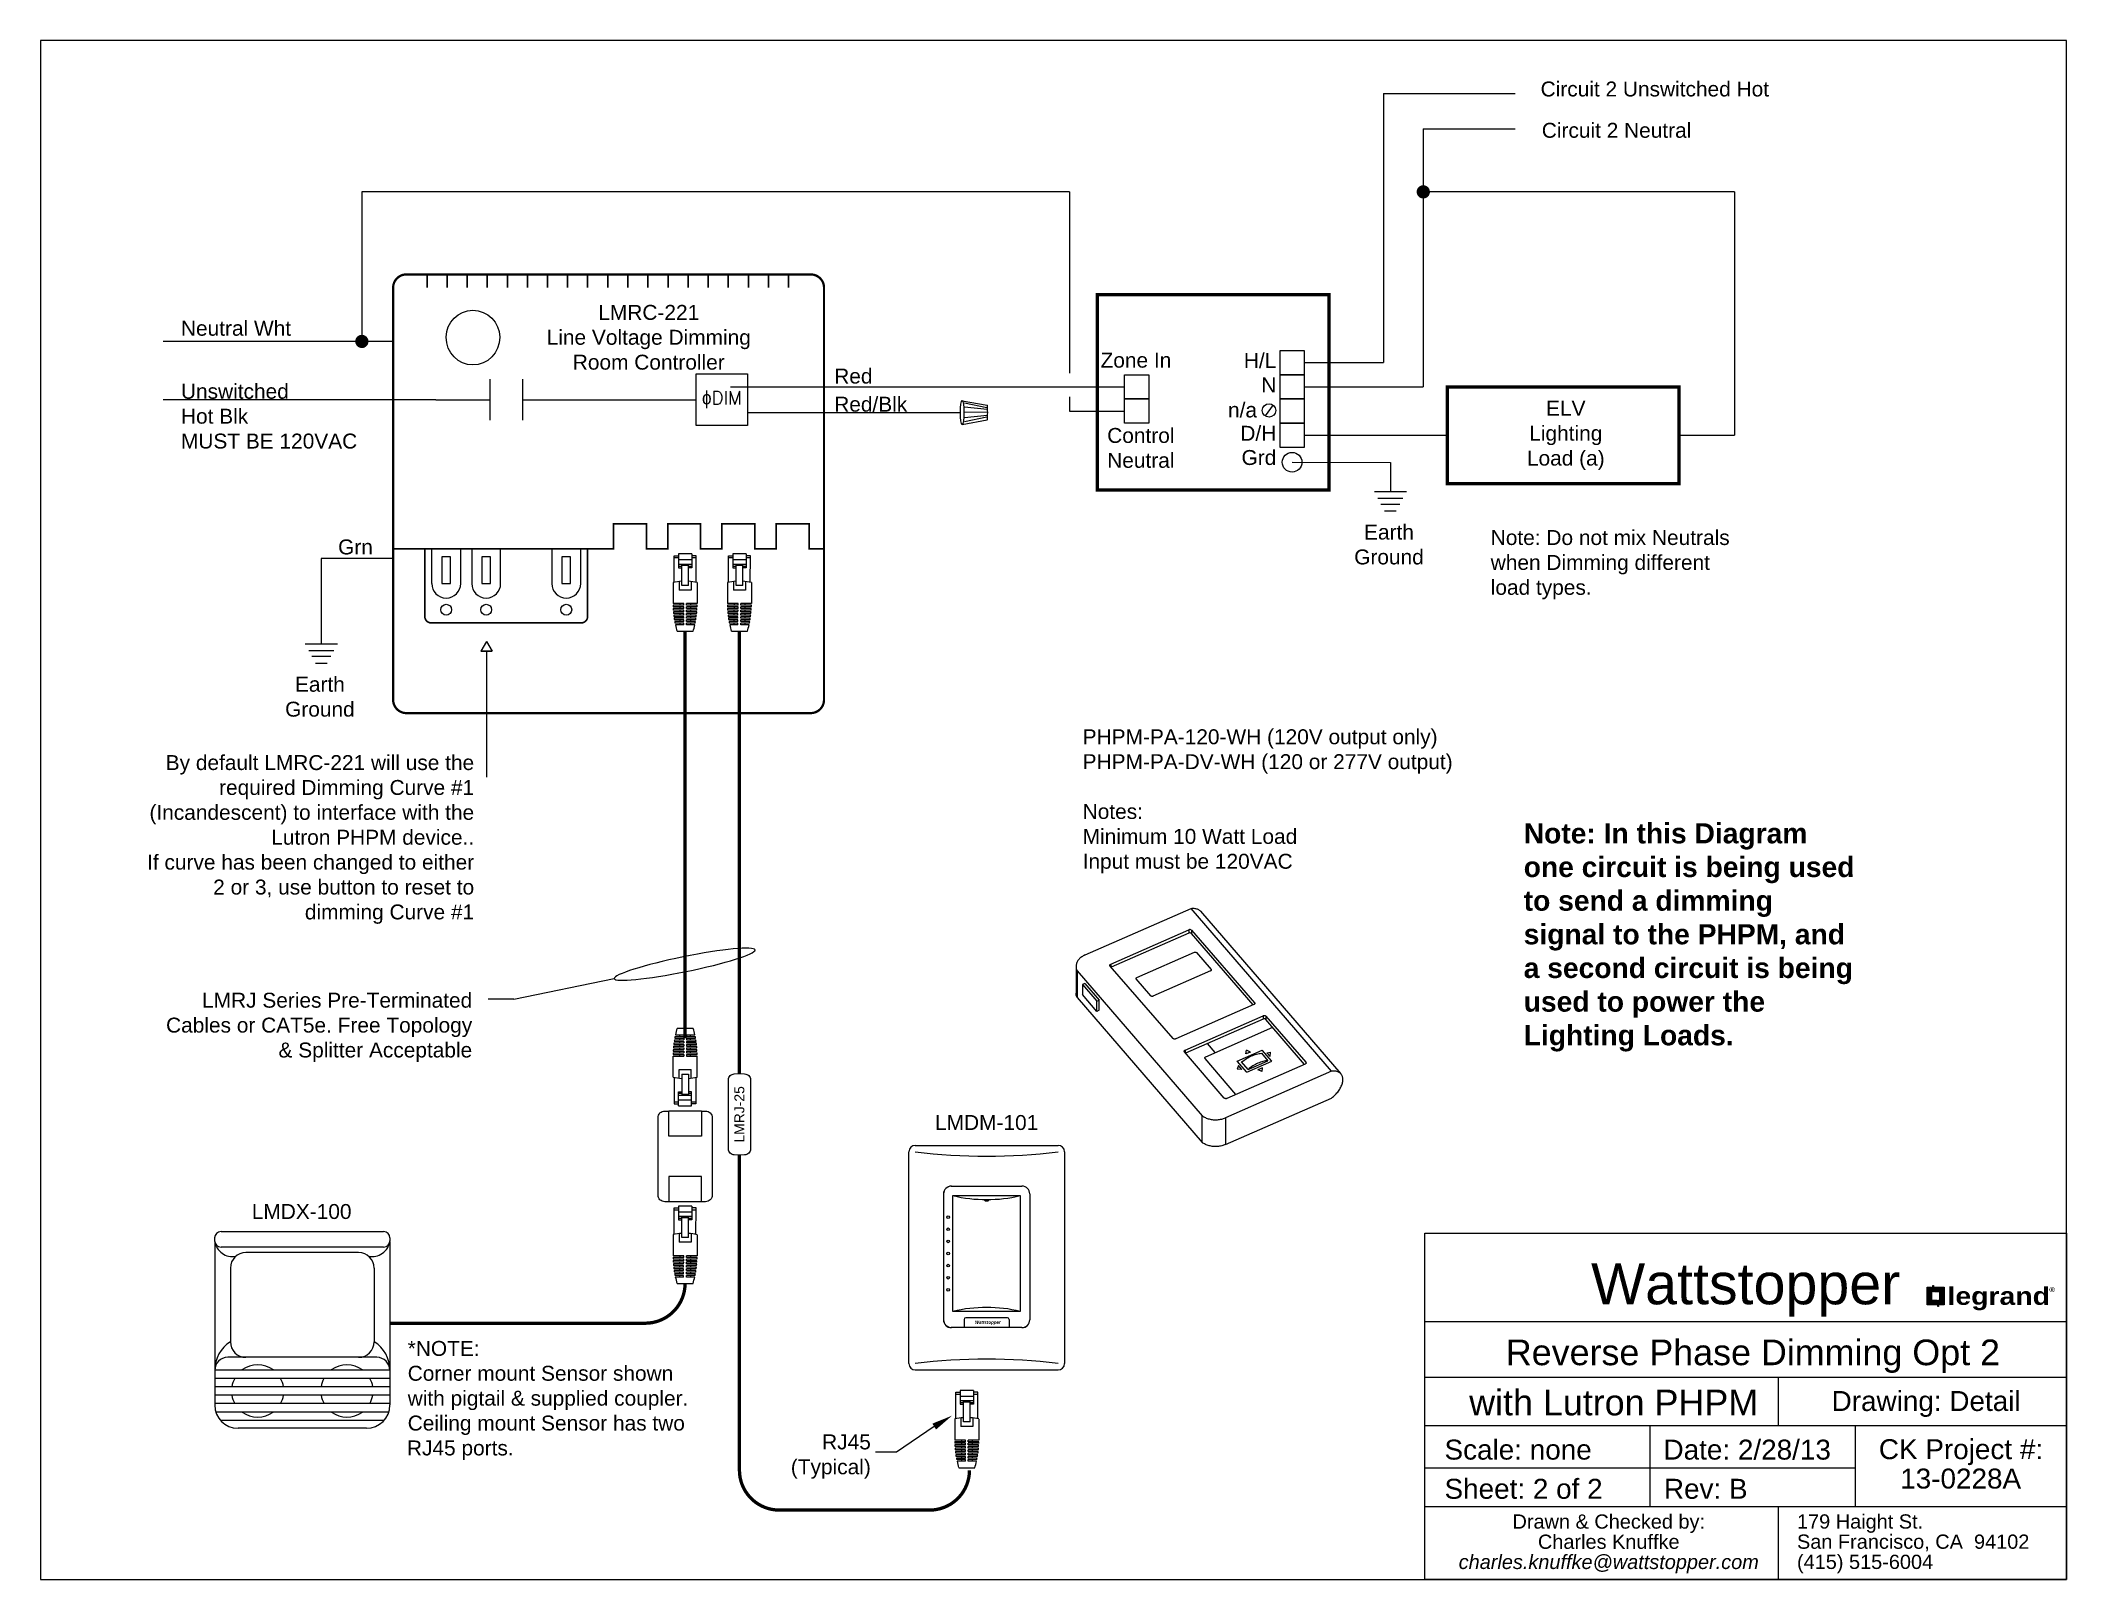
# Paper-space layout 'Lutron Rev Dim 2' of a CAD drawing. Header units: inches. Extents: x 6.51 to 16.38, y 0.58 to 8.08.
# The model-space entities are those that its viewports show. They can reach past a viewport. Long polylines and large blocks are cut down to what shows.
import ezdxf
from ezdxf.enums import TextEntityAlignment as Align

# ---------------------------------------------------------------- set-up
doc = ezdxf.new("R2010")
doc.units = ezdxf.units.IN
doc.header["$MEASUREMENT"] = 0
doc.linetypes.add('HIDDEN', pattern=[0.375, 0.25, -0.125])
doc.linetypes.add('HIDDEN2', pattern=[0.1875, 0.125, -0.0625])
doc.layers.get('0').update_dxf_attribs({"lineweight": 5})
for name, color, linetype, lineweight in [('Title Block', 7, 'Continuous', 5), ('Viewport', 7, 'Continuous', 5), ('WS', 3, 'Continuous', 5), ('WS_DETAIL', 7, 'Continuous', 5), ('WS_LineVoltage', 1, 'Continuous', 5)]:
    doc.layers.add(name, color=color, linetype=linetype, lineweight=lineweight)
doc.styles.add('ARIAL', font='arial.ttf')
doc.styles.add('Legrand', font='ariblk.ttf', dxfattribs={"height": 0.1875})
doc.styles.add('ROMANS', font='ROMANS.shx', dxfattribs={"height": 0.0625})

# ---------------------------------------------------------------- blocks, each defined once
blk = doc.blocks.new('Title_Knuffke')
h = blk.add_hatch(color=256)
h.dxf.hatch_style = 1
h.paths.add_polyline_path([(-0.6787, 1.3372), (-0.6317, 1.3372), (-0.6317, 1.3606), (-0.657, 1.3606), (-0.657, 1.4242), (-0.6787, 1.4242)])
h.paths.add_polyline_path([(-0.6228, 1.361), (-0.6259, 1.361), (-0.6259, 1.3301), (-0.6228, 1.3301)])
h.paths.add_polyline_path([(-0.6513, 1.4008), (-0.6481, 1.4008), (-0.6481, 1.4316), (-0.6513, 1.4316)])
h.paths.add_polyline_path([(-0.617, 1.4011), (-0.617, 1.3376), (-0.5953, 1.3376), (-0.5953, 1.4245), (-0.6424, 1.4245), (-0.6424, 1.4011)])
for points in [[(-0.657, 1.3606), (-0.6317, 1.3606), (-0.6317, 1.3372), (-0.6787, 1.3372), (-0.6787, 1.4242), (-0.657, 1.4242)], [(-0.6481, 1.4008), (-0.6513, 1.4008), (-0.6513, 1.4316), (-0.6481, 1.4316)], [(-0.617, 1.4011), (-0.6424, 1.4011), (-0.6424, 1.4245), (-0.5953, 1.4245), (-0.5953, 1.3376), (-0.617, 1.3376)], [(-0.6259, 1.361), (-0.6228, 1.361), (-0.6228, 1.3301), (-0.6259, 1.3301)]]:
    blk.add_lwpolyline(points, close=True)
at = {"layer": 'Title Block', "color": 7, "linetype": 'Continuous'}
for p, q in [((-3.125, 0), (-3.125, 1.6875)), ((-3.125, 1.6875), (0, 1.6875)), ((0, 1.6875), (0, 0)), ((-3.125, 1.257), (0, 1.257)), ((-3.125, 0.9861), (0, 0.9861)), ((-1.4028, 0.75), (-1.4028, 0.9861)), ((-3.125, 0.75), (0, 0.75)), ((-2.0278, 0.3542), (-2.0278, 0.75)), ((-1.0278, 0.3542), (-1.0278, 0.75)), ((-1.0278, 0.5417), (-3.125, 0.5417)), ((0, 0.3542), (-3.125, 0.3542)), ((-1.4028, 0), (-1.4028, 0.3542)), ((0, 0), (-3.125, 0))]:
    blk.add_line(p, q, dxfattribs=at)
at = {"style": 'Legrand'}
blk.add_text('legrand', height=0.08643, dxfattribs=at).set_placement((-0.5795, 1.381), align=Align.MIDDLE_LEFT)
blk.add_text('®', height=0.0235, dxfattribs=at).set_placement((-0.0839, 1.4002))
at = {"insert": (-1.5625, 1.4104), "char_height": 0.0375, "attachment_point": 5, "style": 'ARIAL'}
blk.add_mtext_dynamic_manual_height_columns('\\A2;{\\fArial|b0|i0|c0|p34;\\H5.3333x;Wattstopper}', width=0.688877, gutter_width=0.9375, heights=[0], dxfattribs=at)
at = {"layer": 'Title Block', "color": 7, "style": 'ARIAL'}
blk.add_text('CK Project #:', height=0.0972, dxfattribs=at).set_placement((-0.5139, 0.5861), align=Align.CENTER)
at = {"layer": 'Title Block', "color": 7, "char_height": 0.0694, "line_spacing_factor": 0.85, "style": 'ARIAL'}
for s, insert, width, attachment_point in [('Drawn & Checked by:\\PCharles Knuffke\\P{\\fArial|b0|i1|c0|p34;charles.knuffke@wattstopper.com}', (-2.2292, 0.317), 1.258431, 2), ('179 Haight St.\\PSan Francisco, CA  94102\\P(415) 515-6004', (-1.3124, 0.3173), 1.312364, 1)]:
    blk.add_mtext(s, dxfattribs=dict(at, insert=insert, width=width, attachment_point=attachment_point))
at = {"layer": 'Viewport', "style": 'ARIAL', "flags": 8}
for tag, height, p in [('SITE_NAME', 0.125, (-1.5271, 1.0438)), ('DRAWING_DEF', 0.125, (-2.2053, 0.7995)), ('DRAWING_TYPE', 0.0972, (-0.6836, 0.8208)), ('JOB#', 0.0972, (-0.5155, 0.443))]:
    blk.add_attdef(tag, text='', height=height, dxfattribs=at).set_placement(p, align=Align.CENTER)
for tag, p in [('SCALE', (-3.0291, 0.584)), ('DATE', (-1.9625, 0.584)), ('SHEET#', (-3.0291, 0.3931)), ('REVISION', (-1.9605, 0.3931))]:
    blk.add_attdef(tag, p, '', height=0.0972, dxfattribs=at)
blk = doc.blocks.new('A$C28216DC1')
at = {"layer": 'WS_DETAIL'}
blk.add_lwpolyline([(22.84, 8.11), (17.13, 4.27), (13.98, 4.27)], dxfattribs=at)
blk.add_solid([(23.11, 7.67), (22.56, 8.56), (25.52, 9.76)], dxfattribs=at)
at = {"layer": 'WS_DETAIL', "linetype": 'Continuous', "insert": (13.29, 3.59), "char_height": 2.25, "width": 37.309, "attachment_point": 6, "style": 'ARIAL'}
blk.add_mtext('\\pi29.81;RJ45\\P\\pi22.42;(Typical)', dxfattribs=at)
blk = doc.blocks.new('*U130')
for p, q in [((-1.64, 7.37), (-1.63, 11.37)), ((-1.63, 11.37), (-0.99, 11.37)), ((-1.63, 11.09), (-0.99, 11.09)), ((1, 11.65), (-0.99, 11.65)), ((-0.99, 11.65), (-0.99, 9.56)), ((-0.99, 10.79), (1, 10.79)), ((-0.99, 10.12), (1, 10.12)), ((-0.5, 9.76), (-0.99, 9.76)), ((-0.99, 9.56), (-0.5, 9.56)), ((-0.5, 6.9), (-0.49, 10.12)), ((0.51, 9.89), (-0.49, 9.89)), ((0.5, 6.89), (0.51, 10.12)), ((1, 9.56), (0.5, 9.56)), ((1, 9.76), (0.51, 9.76)), ((1, 11.65), (1, 9.56)), ((1.65, 11.37), (1, 11.37)), ((1, 11.09), (1.65, 11.09)), ((1.64, 7.37), (1.65, 11.37)), ((-1.8, 7.34), (-1.81, 4.17)), ((-0.9, 7.49), (-0.9, 6.2)), ((0.9, 6.2), (-0.9, 6.2)), ((0.5, 6.89), (-0.5, 6.9)), ((0.9, 7.49), (0.9, 6.2)), ((1.81, 7.33), (1.8, 4.16)), ((-0.21, 4.16), (-1.81, 4.17)), ((-0.21, 3.92), (-1.81, 3.92)), ((-0.21, 3.67), (-1.8, 3.67)), ((-0.21, 3.42), (-1.79, 3.43)), ((-0.21, 3.18), (-1.78, 3.18)), ((-0.81, 3.67), (-0.82, 3.43)), ((-0.82, 3.18), (-0.82, 2.93)), ((-0.81, 4.16), (-0.81, 3.92)), ((-0.22, 2.93), (-0.21, 3.18)), ((-0.21, 3.92), (-0.21, 4.16)), ((-0.21, 3.42), (-0.21, 3.67)), ((0.21, 3.92), (0.21, 4.16)), ((1.8, 4.16), (0.21, 4.16)), ((1.8, 3.91), (0.21, 3.92)), ((0.21, 3.42), (0.21, 3.67)), ((1.79, 3.67), (0.21, 3.67)), ((1.78, 3.42), (0.21, 3.42)), ((0.21, 2.93), (0.21, 3.18)), ((1.77, 3.18), (0.21, 3.18)), ((0.81, 4.16), (0.81, 3.92)), ((0.81, 3.67), (0.81, 3.42)), ((0.81, 3.18), (0.81, 2.93)), ((-0.22, 2.93), (-1.76, 2.93)), ((-0.22, 2.69), (-1.74, 2.69)), ((-0.22, 2.44), (-1.71, 2.44)), ((-0.22, 2.19), (-1.68, 2.19)), ((-0.22, 1.95), (-1.65, 1.95)), ((-0.22, 1.7), (-1.61, 1.7)), ((-0.22, 1.45), (-1.57, 1.45)), ((-0.22, 1.21), (-1.52, 1.21)), ((-0.22, 0.96), (-1.47, 0.96)), ((-1.21, 0), (1.21, 0)), ((-0.82, 2.69), (-0.82, 2.44)), ((-0.82, 2.19), (-0.82, 1.95)), ((-0.82, 1.7), (-0.82, 1.45)), ((-0.82, 1.21), (-0.82, 0.96)), ((-0.22, 2.44), (-0.22, 2.69)), ((-0.22, 1.95), (-0.22, 2.19)), ((-0.22, 1.45), (-0.22, 1.7)), ((-0.22, 0.96), (-0.22, 1.21)), ((0.2, 1.95), (0.2, 2.19)), ((1.67, 2.19), (0.2, 2.19)), ((1.64, 1.94), (0.2, 1.95)), ((0.2, 1.45), (0.2, 1.7)), ((1.6, 1.7), (0.2, 1.7)), ((1.55, 1.45), (0.2, 1.45)), ((0.2, 0.96), (0.2, 1.21)), ((1.51, 1.2), (0.2, 1.21)), ((1.45, 0.96), (0.2, 0.96)), ((1.75, 2.93), (0.21, 2.93)), ((0.21, 2.44), (0.21, 2.68)), ((1.73, 2.68), (0.21, 2.68)), ((1.7, 2.44), (0.21, 2.44)), ((0.8, 1.7), (0.8, 1.45)), ((0.8, 1.21), (0.8, 0.96)), ((0.81, 2.68), (0.81, 2.44)), ((0.81, 2.19), (0.81, 1.94))]:
    blk.add_line(p, q)
for centre, radius, start, end in [((-0.01, -0.65), 8.19, 93.4212, 102.6603), ((-0.01, -0.65), 8.19, 77.1781, 86.4172), ((13.26, 4.15), 15.07, 180.8562, 181.7934), ((13.26, 4.15), 15.07, 182.7312, 183.6696), ((-13.27, 4.18), 15.07, 356.1688, 357.1073), ((-13.27, 4.18), 15.07, 358.045, 358.9822), ((13.26, 4.15), 15.07, 184.6091, 185.5499), ((13.26, 4.15), 15.07, 186.4922, 187.4363), ((13.26, 4.15), 15.07, 188.3824, 189.3309), ((13.26, 4.15), 15.07, 190.282, 191.2359), ((13.26, 4.15), 15.07, 192.1931, 195.9571), ((-13.27, 4.18), 15.07, 343.8813, 347.6453), ((-13.27, 4.18), 15.07, 348.6025, 349.5565), ((-13.27, 4.18), 15.07, 350.5075, 351.456), ((-13.27, 4.18), 15.07, 352.4021, 353.3462), ((-13.27, 4.18), 15.07, 354.2885, 355.2293)]:
    blk.add_arc(centre, radius, start, end)
blk = doc.blocks.new('*U131')
for p, q in [((1.21, 0), (-1.21, 0)), ((-1.75, -2.93), (-0.21, -2.93)), ((-1.73, -2.68), (-0.21, -2.68)), ((-1.7, -2.44), (-0.21, -2.44)), ((-1.67, -2.19), (-0.2, -2.19)), ((-1.64, -1.94), (-0.2, -1.95)), ((-1.6, -1.7), (-0.2, -1.7)), ((-1.55, -1.45), (-0.2, -1.45)), ((-1.51, -1.2), (-0.2, -1.21)), ((-1.45, -0.96), (-0.2, -0.96)), ((-0.81, -2.19), (-0.81, -1.94)), ((-0.81, -2.68), (-0.81, -2.44)), ((-0.81, -3.18), (-0.81, -2.93)), ((-0.8, -1.21), (-0.8, -0.96)), ((-0.8, -1.7), (-0.8, -1.45)), ((-0.21, -2.44), (-0.21, -2.68)), ((-0.21, -2.93), (-0.21, -3.18)), ((-0.2, -0.96), (-0.2, -1.21)), ((-0.2, -1.45), (-0.2, -1.7)), ((-0.2, -1.95), (-0.2, -2.19)), ((0.22, -2.93), (0.21, -3.18)), ((0.22, -0.96), (1.47, -0.96)), ((0.22, -0.96), (0.22, -1.21)), ((0.22, -1.21), (1.52, -1.21)), ((0.22, -1.45), (1.57, -1.45)), ((0.22, -1.45), (0.22, -1.7)), ((0.22, -1.7), (1.61, -1.7)), ((0.22, -1.95), (1.65, -1.95)), ((0.22, -1.95), (0.22, -2.19)), ((0.22, -2.19), (1.68, -2.19)), ((0.22, -2.44), (1.71, -2.44)), ((0.22, -2.44), (0.22, -2.69)), ((0.22, -2.69), (1.74, -2.69)), ((0.22, -2.93), (1.76, -2.93)), ((0.82, -1.21), (0.82, -0.96)), ((0.82, -1.7), (0.82, -1.45)), ((0.82, -2.19), (0.82, -1.95)), ((0.82, -2.69), (0.82, -2.44)), ((0.82, -3.18), (0.82, -2.93)), ((-1.81, -7.33), (-1.8, -4.16)), ((-1.8, -3.91), (-0.21, -3.92)), ((-1.8, -4.16), (-0.21, -4.16)), ((-1.79, -3.67), (-0.21, -3.67)), ((-1.78, -3.42), (-0.21, -3.42)), ((-1.77, -3.18), (-0.21, -3.18)), ((-0.81, -3.67), (-0.81, -3.42)), ((-0.81, -4.16), (-0.81, -3.92)), ((-0.21, -3.42), (-0.21, -3.67)), ((-0.21, -3.92), (-0.21, -4.16)), ((0.21, -3.18), (1.78, -3.18)), ((0.21, -3.42), (1.79, -3.43)), ((0.21, -3.42), (0.21, -3.67)), ((0.21, -3.67), (1.8, -3.67)), ((0.21, -3.92), (1.81, -3.92)), ((0.21, -3.92), (0.21, -4.16)), ((0.21, -4.16), (1.81, -4.17)), ((0.81, -3.67), (0.82, -3.43)), ((0.81, -4.16), (0.81, -3.92)), ((1.8, -7.34), (1.81, -4.17)), ((-1.64, -7.37), (-1.65, -11.37)), ((-0.9, -7.49), (-0.9, -6.2)), ((-0.9, -6.2), (0.9, -6.2)), ((-0.5, -6.89), (-0.51, -10.12)), ((-0.5, -6.89), (0.5, -6.9)), ((0.5, -6.9), (0.49, -10.12)), ((0.9, -7.49), (0.9, -6.2)), ((1.64, -7.37), (1.63, -11.37)), ((-1, -11.09), (-1.65, -11.09)), ((-1.65, -11.37), (-1, -11.37)), ((-1, -11.65), (-1, -9.56)), ((-1, -9.56), (-0.5, -9.56)), ((-1, -9.76), (-0.51, -9.76)), ((0.99, -10.12), (-1, -10.12)), ((0.99, -10.79), (-1, -10.79)), ((-1, -11.65), (0.99, -11.65)), ((-0.51, -9.89), (0.49, -9.89)), ((0.99, -9.56), (0.5, -9.56)), ((0.5, -9.76), (0.99, -9.76)), ((0.99, -11.65), (0.99, -9.56)), ((1.63, -11.09), (0.99, -11.09)), ((1.63, -11.37), (0.99, -11.37))]:
    blk.add_line(p, q)
for centre, radius, start, end in [((13.27, -4.18), 15.07, 163.8813, 167.6453), ((13.27, -4.18), 15.07, 174.2885, 175.2293), ((13.27, -4.18), 15.07, 172.4021, 173.3462), ((13.27, -4.18), 15.07, 170.5075, 171.456), ((13.27, -4.18), 15.07, 168.6025, 169.5565), ((-13.26, -4.15), 15.07, 12.1931, 15.9571), ((-13.26, -4.15), 15.07, 10.282, 11.2359), ((-13.26, -4.15), 15.07, 8.3824, 9.3309), ((-13.26, -4.15), 15.07, 6.4922, 7.4363), ((-13.26, -4.15), 15.07, 4.6091, 5.5499), ((13.27, -4.18), 15.07, 178.045, 178.9822), ((13.27, -4.18), 15.07, 176.1688, 177.1073), ((-13.26, -4.15), 15.07, 2.7312, 3.6696), ((-13.26, -4.15), 15.07, 0.8562, 1.7934), ((0.01, 0.65), 8.19, 257.1781, 266.4172), ((0.01, 0.65), 8.19, 273.4212, 282.6603)]:
    blk.add_arc(centre, radius, start, end)
blk = doc.blocks.new('*U135')
at = {"linetype": 'HIDDEN'}
for p, q in [((-2.48, 3.03), (-2.48, 6.83)), ((2.48, 6.83), (2.48, 3.03)), ((2.48, 3.03), (-2.48, 3.03)), ((2.48, -3.03), (-2.48, -3.03)), ((-2.48, -3.03), (-2.48, -6.83)), ((2.48, -6.83), (2.48, -3.03))]:
    blk.add_line(p, q, dxfattribs=at)
for p, q in [((2.48, 6.83), (-2.48, 6.83)), ((2.48, -6.83), (-2.48, -6.83))]:
    blk.add_line(p, q)
for points in [[(-2.48, -6.83), (-3.08, -6.83, -0.414214), (-4.08, -5.83), (-4.08, 5.83, -0.414214), (-3.08, 6.83), (-2.48, 6.83)], [(2.48, 6.83), (3.08, 6.83, -0.414214), (4.08, 5.83), (4.08, -5.83, -0.414214), (3.08, -6.83), (2.48, -6.83)]]:
    blk.add_lwpolyline(points, format="xyb")
blk = doc.blocks.new('*U138')
at = {"const_width": 0.5}
for points in [[(0, 132.37), (0, 6)], [(34.64, 6), (34.64, 6)], [(6, 0), (28.64, 0)]]:
    blk.add_lwpolyline(points, dxfattribs=at)
for points in [[(0, 6, 0.414214), (6, 0)], [(28.64, 0, 0.414214), (34.64, 6)]]:
    blk.add_lwpolyline(points, format="xyb", dxfattribs=at)
blk = doc.blocks.new('*U134')
blk.add_lwpolyline([(-1.66, -5.21), (-1.66, 5.21, -0.414214), (-0.78, 6.09), (0.78, 6.09, -0.414214), (1.66, 5.21), (1.66, -5.21, -0.414214), (0.78, -6.09), (-0.78, -6.09, -0.414214)], format="xyb", close=True)
at = {"insert": (0, 0), "char_height": 1.5, "attachment_point": 5, "rotation": 90, "style": 'ARIAL', "bg_fill": 3, "box_fill_scale": 1, "bg_fill_color": 256, "bg_fill_transparency": 0}
blk.add_mtext_dynamic_manual_height_columns('LMRJ-25', width=12.0337, gutter_width=70, heights=[0], dxfattribs=at)
blk = doc.blocks.new('*U264')
for p, q in [((-17.89, 50.31), (-17.89, 44.1)), ((-17.89, 50.31), (-17.89, 44.1)), ((-12.94, 50.31), (-12.94, 44.1)), ((-12.94, 50.31), (-12.94, 44.1)), ((-26, 47.2), (-17.89, 47.2)), ((-12.94, 47.2), (13.17, 47.2)), ((-26.64, 24.72), (-26.64, 19.51)), ((-22.27, 19.51), (-22.27, 24.72)), ((-20.61, 24.72), (-20.61, 19.51)), ((-16.25, 19.51), (-16.25, 24.72)), ((-8.56, 24.72), (-8.56, 19.51)), ((-4.19, 19.51), (-4.19, 24.72))]:
    blk.add_line(p, q)
for points, const_width in [([(-0.09, 66.07), (30.45, 66.07, -0.414214), (32.44, 64.07), (32.44, 2, -0.414214), (30.45, 0), (-30.45, 0, -0.414214), (-32.44, 2), (-32.44, 64.07, -0.414214), (-30.45, 66.07), (-0.09, 66.07)], 0.343), ([(-27.68, 24.72), (-27.68, 14.58, 0.414214), (-26.68, 13.58), (-4.15, 13.58, 0.414214), (-3.15, 14.58), (-3.15, 24.72)], 0.25)]:
    blk.add_lwpolyline(points, format="xyb", dxfattribs=dict(const_width=const_width))
at = {"const_width": 0.25}
for points in [[(-27.34, 64.06), (-27.34, 66.07)], [(-24.32, 64.06), (-24.32, 66.07)], [(-21.29, 64.06), (-21.29, 66.07)], [(-18.27, 64.06), (-18.27, 66.07)], [(-15.24, 64.06), (-15.24, 66.07)], [(-12.22, 64.06), (-12.22, 66.07)], [(-9.19, 64.06), (-9.19, 66.07)], [(-6.17, 64.06), (-6.17, 66.07)], [(-3.15, 64.06), (-3.15, 66.07)], [(-0.12, 64.06), (-0.12, 66.07)], [(2.9, 64.06), (2.9, 66.07)], [(5.93, 64.06), (5.93, 66.07)], [(8.95, 64.06), (8.95, 66.07)], [(11.98, 64.06), (11.98, 66.07)], [(15, 64.06), (15, 66.07)], [(18.03, 64.06), (18.03, 66.07)], [(21.05, 64.06), (21.05, 66.07)], [(24.07, 64.06), (24.07, 66.07)], [(27.1, 64.06), (27.1, 66.07)], [(32.44, 24.72), (30.2, 24.72), (30.2, 28.51), (25.24, 28.51), (25.24, 24.72), (22.03, 24.72), (22.03, 28.51), (17.07, 28.51), (17.07, 24.72), (13.86, 24.72), (13.86, 28.51), (8.9, 28.51), (8.9, 24.72), (5.69, 24.72), (5.69, 28.51), (0.73, 28.51), (0.73, 24.72), (-32.44, 24.72)]]:
    blk.add_lwpolyline(points, dxfattribs=at)
blk.add_lwpolyline([(-20.43, 52.43), (-21.24, 52.51), (-21.99, 52.75), (-22.67, 53.13), (-23.27, 53.64), (-23.77, 54.26), (-24.14, 54.98), (-24.38, 55.78), (-24.46, 56.64), (-24.46, 56.64), (-24.38, 57.45), (-24.14, 58.2), (-23.77, 58.89), (-23.27, 59.49), (-22.67, 59.98), (-21.99, 60.36), (-21.24, 60.59), (-20.43, 60.68), (-20.43, 60.68), (-19.63, 60.59), (-18.87, 60.36), (-18.19, 59.98), (-17.59, 59.49), (-17.09, 58.89), (-16.72, 58.2), (-16.48, 57.45), (-16.4, 56.64), (-16.4, 56.64), (-16.48, 55.78), (-16.72, 54.98), (-17.09, 54.26), (-17.59, 53.64), (-18.19, 53.13), (-18.87, 52.75), (-19.63, 52.51), (-20.43, 52.43), (-20.43, 52.43), (-20.43, 52.43)])
for points in [[(13.17, 51.08), (20.92, 51.08), (20.92, 43.33), (13.17, 43.33)], [(-25.12, 19.51), (-23.79, 19.51), (-23.79, 23.54), (-25.12, 23.54)], [(-19.09, 19.51), (-17.77, 19.51), (-17.77, 23.54), (-19.09, 23.54)], [(-7.04, 19.51), (-5.71, 19.51), (-5.71, 23.54), (-7.04, 23.54)]]:
    blk.add_lwpolyline(points, close=True)
for centre in [(-24.45, 15.57), (-18.43, 15.57), (-6.37, 15.57)]:
    blk.add_circle(centre, 0.819)
for centre in [(-24.45, 19.51), (-18.43, 19.51), (-6.37, 19.51)]:
    blk.add_arc(centre, 2.18, 180, 0)
at = {"insert": (6.05, 61.48), "char_height": 2.25, "width": 40.9705, "attachment_point": 2, "style": 'ROMANS'}
blk.add_mtext('{\\fArial|b0|i0|c0|p34;LMRC-221\\PLine Voltage Dimming\\PRoom Controller}', dxfattribs=at)
at = {"linetype": 'Continuous', "insert": (17.05, 47.2), "char_height": 2, "width": 5.8059, "attachment_point": 5, "style": 'ROMANS'}
blk.add_mtext('ɸDIM', dxfattribs=at)
blk = doc.blocks.new('LMCT-100_i')
at = {"extrusion": (0, 0.700492, 0.71366)}
for p, q in [((-24.44, 12.57), (-4.49, 21.34)), ((21.96, -9.31), (-4.49, 21.34)), ((-2.72, 20.82), (23.73, -9.83)), ((-19.6, 10.84), (-4.88, 17.31)), ((-4.88, 16.69), (-19.52, 10.26)), ((-4.89, 17.31), (-4.89, 16.68)), ((-4.39, 17.23), (7.47, 3.58)), ((-4.39, 17.22), (-4.39, 16.6)), ((7.2, 3.17), (-4.39, 16.6)), ((-14.71, 8.31), (-3.84, 13.09)), ((-3.47, 13.03), (-0.73, 9.81)), ((-26.13, 10.41), (-26.13, 5.37)), ((-25.93, 9.59), (-25.93, 4.54)), ((-25.92, 9.59), (-2.4, -17.69)), ((-7.85, -3.15), (-19.72, 10.49)), ((-19.6, 10.84), (-19.6, 10.35)), ((-12.03, 4.85), (-14.8, 8.05)), ((-0.8, 9.56), (-11.67, 4.79)), ((-24.48, 7.23), (-24.92, 7.04)), ((-24.92, 7.04), (-22.2, 3.89)), ((-24.92, 7.04), (-24.92, 5.11)), ((-22.2, 1.96), (-24.92, 5.11)), ((-22.2, 3.89), (-21.76, 4.08)), ((-22.2, 1.96), (-22.2, 3.89)), ((-21.76, 2.15), (-21.76, 4.08)), ((-21.76, 2.15), (-22.2, 1.96)), ((7.36, 3.23), (-7.36, -3.23)), ((-5.6, -5.33), (9.12, 1.14)), ((9.12, 0.51), (-5.52, -5.91)), ((7.47, 3.58), (7.47, 3.31)), ((9.12, 1.14), (9.12, 0.51)), ((9.61, 1.05), (17.1, -7.63)), ((9.61, 1.05), (9.61, 0.43)), ((16.9, -8.02), (9.61, 0.43)), ((-1.72, -6.58), (10.88, -1.04)), ((1.77, -14.36), (-5.72, -5.68)), ((-5.6, -5.33), (-5.6, -5.82)), ((3.96, -13.7), (-1.84, -6.93)), ((0.07, -5.79), (-1.38, -4.1)), ((4.2, -7.4), (8.9, -5.34)), ((6, -9.49), (4.2, -7.4)), ((6.24, -8.97), (5.04, -7.57)), ((6, -9.49), (10.7, -7.42)), ((6.24, -8.97), (9.96, -7.33)), ((8.76, -5.94), (9.96, -7.33)), ((10.7, -7.42), (8.9, -5.34)), ((17.1, -7.63), (17.1, -7.9)), ((21.96, -9.31), (2, -18.08)), ((16.98, -7.98), (2.27, -14.44)), ((5.05, -8.96), (4.42, -8.23)), ((2, -23.12), (21.96, -14.36)), ((-2.4, -22.73), (-2.4, -17.69)), ((2, -18.08), (2, -23.12))]:
    blk.add_line(p, q, dxfattribs=at)
for p, q in [((5.83, -6.07), (5.93, -5.37)), ((6.71, -5.7), (5.93, -5.37)), ((9.78, -5.85), (10.48, -5.73)), ((10.4, -6.57), (10.48, -5.73)), ((4.42, -8.23), (4.2, -8.91)), ((5.05, -8.96), (4.2, -8.91)), ((8.87, -9.36), (8.09, -9.03)), ((8.87, -9.36), (8.97, -8.66))]:
    blk.add_line(p, q)
at = {"extrusion": (-0.310472, -0.62793, 0.71366)}
for p, q in [((6.71, -5.7), (5.83, -6.07)), ((8.97, -8.66), (8.09, -9.03))]:
    blk.add_line(p, q, dxfattribs=at)
at = {"extrusion": (-0.692921, 0.102711, 0.71366)}
blk.add_line((10.4, -6.57), (9.78, -5.85), dxfattribs=at)
for centre in [(-4.71, 16.87), (-4.71, 16.25)]:
    blk.add_arc(centre, 0.477, 48.6015, 112.129)
for points, knots in [([(-4.49, 21.34), (-4.24, 21.37), (-3.76, 21.38), (-3.16, 21.21), (-2.85, 20.98), (-2.72, 20.83), (-2.72, 20.82)], [0, 0, 0, 0, 0.1, 0.2, 0.3, 0.3044799, 0.3044799, 0.3044799, 0.3044799]), ([(-25.93, 4.54), (-26.02, 4.72), (-26.11, 5), (-26.13, 5.28), (-26.13, 5.37)], [0, 0, 0, 0, 0.1666667, 0.2459578, 0.2459578, 0.2459578, 0.2459578])]:
    blk.add_open_spline(points, degree=3, knots=knots)
for points in [[(-24.44, 12.57), (-24.67, 12.47), (-25.09, 12.23), (-25.6, 11.79), (-25.95, 11.27), (-26.13, 10.71), (-26.14, 10.14), (-26.02, 9.77), (-25.93, 9.59)], [(-3.84, 13.09), (-3.82, 13.1), (-3.78, 13.11), (-3.71, 13.12), (-3.64, 13.11), (-3.57, 13.1), (-3.52, 13.07), (-3.49, 13.04), (-3.47, 13.03)], [(-19.72, 10.49), (-19.73, 10.51), (-19.76, 10.55), (-19.77, 10.62), (-19.77, 10.69), (-19.73, 10.75), (-19.68, 10.8), (-19.63, 10.83), (-19.6, 10.84)], [(-14.8, 8.05), (-14.81, 8.07), (-14.83, 8.1), (-14.84, 8.15), (-14.83, 8.2), (-14.81, 8.24), (-14.77, 8.28), (-14.73, 8.3), (-14.71, 8.31)], [(-0.73, 9.81), (-0.72, 9.8), (-0.7, 9.77), (-0.69, 9.72), (-0.69, 9.67), (-0.72, 9.62), (-0.76, 9.58), (-0.8, 9.56), (-0.82, 9.55)], [(-11.67, 4.79), (-11.69, 4.78), (-11.73, 4.76), (-11.8, 4.75), (-11.87, 4.76), (-11.93, 4.78), (-11.99, 4.81), (-12.02, 4.83), (-12.03, 4.85)], [(7.47, 3.58), (7.49, 3.56), (7.51, 3.52), (7.53, 3.46), (7.52, 3.39), (7.48, 3.32), (7.43, 3.27), (7.38, 3.24), (7.35, 3.23)], [(9.12, 1.14), (9.14, 1.15), (9.2, 1.17), (9.3, 1.18), (9.39, 1.17), (9.48, 1.15), (9.56, 1.11), (9.6, 1.07), (9.61, 1.05)], [(9.61, 0.43), (9.6, 0.45), (9.56, 0.48), (9.48, 0.52), (9.39, 0.55), (9.3, 0.56), (9.2, 0.54), (9.14, 0.53), (9.12, 0.51)], [(-7.36, -3.23), (-7.38, -3.24), (-7.44, -3.26), (-7.54, -3.27), (-7.63, -3.27), (-7.72, -3.24), (-7.8, -3.2), (-7.84, -3.17), (-7.85, -3.15)], [(-5.72, -5.68), (-5.73, -5.66), (-5.76, -5.62), (-5.77, -5.56), (-5.76, -5.49), (-5.73, -5.42), (-5.67, -5.37), (-5.62, -5.34), (-5.6, -5.33)], [(-1.84, -6.93), (-1.85, -6.91), (-1.88, -6.87), (-1.89, -6.8), (-1.88, -6.74), (-1.85, -6.67), (-1.8, -6.62), (-1.75, -6.59), (-1.72, -6.58)], [(5.04, -7.57), (5.33, -7.34), (5.94, -6.91), (6.9, -6.4), (7.85, -6.06), (8.47, -5.96), (8.76, -5.94)], [(9.96, -7.33), (9.67, -7.35), (9.06, -7.46), (8.1, -7.8), (7.14, -8.3), (6.53, -8.73), (6.24, -8.97)], [(17.1, -7.63), (17.12, -7.65), (17.14, -7.69), (17.16, -7.75), (17.15, -7.82), (17.11, -7.88), (17.06, -7.94), (17.01, -7.97), (16.98, -7.98)], [(21.96, -14.36), (22.21, -14.17), (22.68, -13.76), (23.28, -13.06), (23.74, -12.32), (24.02, -11.58), (24.12, -10.88), (24.02, -10.27), (23.74, -9.78), (23.28, -9.44), (22.68, -9.27), (22.21, -9.28), (21.96, -9.31)], [(2.27, -14.44), (2.24, -14.46), (2.18, -14.48), (2.09, -14.49), (1.99, -14.48), (1.9, -14.45), (1.83, -14.42), (1.79, -14.38), (1.77, -14.36)], [(-2.4, -17.69), (-2.22, -17.83), (-1.8, -18.07), (-1.08, -18.32), (-0.3, -18.46), (0.5, -18.47), (1.29, -18.34), (1.78, -18.18), (2, -18.08)], [(2, -23.12), (1.78, -23.22), (1.29, -23.39), (0.5, -23.51), (-0.3, -23.5), (-1.08, -23.37), (-1.8, -23.11), (-2.22, -22.87), (-2.4, -22.73)]]:
    blk.add_open_spline(points, degree=3)
at = {"layer": 'WS_DETAIL', "extrusion": (0, 0.700492, 0.71366)}
blk.add_line((-25.93, 4.54), (-2.4, -22.73), dxfattribs=at)
at = {"layer": 'WS_DETAIL'}
blk.add_line((-24.48, 7.23), (-21.76, 4.08), dxfattribs=at)
blk = doc.blocks.new('cap')
at = {"layer": 'WS_DETAIL'}
for p, q in [((0.196, 0.214), (-0.435, 0.098)), ((-0.429, -0.01), (0.137, 0.048)), ((-0.427, 0.033), (0.141, 0.152)), ((0, 0), (0, 0)), ((0.196, -0.381), (-0.435, -0.265)), ((-0.433, -0.084), (0.133, -0.094)), ((-0.429, -0.158), (0.137, -0.215)), ((-0.427, -0.201), (0.141, -0.32))]:
    blk.add_line(p, q, dxfattribs=at)
blk.add_ellipse((-0.435, -0.084), major_axis=(0, 0.181), ratio=0.053433, start_param=-0.006784, end_param=3.15639, dxfattribs=at)
blk.add_ellipse((0.196, -0.084), major_axis=(0, -0.299), ratio=0.147154, dxfattribs=at)
blk = doc.blocks.new('WallPlate1Gang')
for p, q in [((-10.76, 33.83), (10.76, 33.83)), ((-11.72, 0.96), (-11.72, 32.87)), ((11.72, 32.87), (11.72, 0.96)), ((-5.31, 27.69), (5.31, 27.69)), ((-6.49, 26.51), (-6.49, 7.57)), ((6.49, 26.51), (6.49, 7.57)), ((5.31, 6.39), (-5.31, 6.39)), ((-10.76, 0), (10.76, 0))]:
    blk.add_line(p, q)
for centre, radius, start, end in [((-10.76, 32.87), 0.96, 90, 180), ((10.76, 32.87), 0.96, 0, 90), ((0, 117.5), 85.31, 262.7571, 277.2429), ((-5.31, 26.51), 1.18, 90, 180), ((5.31, 26.51), 1.18, 0, 90), ((-5.31, 7.57), 1.18, 180, 270), ((5.31, 7.57), 1.18, 270, 0), ((-10.76, 0.96), 0.96, 180, 270), ((0, -83.67), 85.31, 82.7571, 97.2429), ((10.76, 0.96), 0.96, 270, 0)]:
    blk.add_arc(centre, radius, start, end)
blk = doc.blocks.new('*U137')
blk.add_blockref('WallPlate1Gang', (0, -0.01))
blk = doc.blocks.new('*U207')
for p, q in [((-6.5, 20.13), (-6.5, 1.18)), ((-5.32, 21.31), (5.32, 21.31)), ((-5.07, 2.44), (-5.07, 19.89)), ((-5.07, 19.89), (5.07, 19.89)), ((-5.07, 19.89), (5.07, 19.89)), ((-0.33, 19.29), (-0.33, 19.19)), ((0.33, 19.29), (0.33, 19.19)), ((5.07, 19.89), (5.07, 2.44)), ((6.5, 20.13), (6.5, 1.18)), ((5.32, 0), (-5.32, 0)), ((5.07, 2.44), (-5.07, 2.44)), ((5.07, 2.44), (-5.07, 2.44)), ((-3.38, 1.24), (-3.38, 0)), ((3.14, 1.48), (-3.14, 1.48)), ((3.38, 1.24), (3.38, 0))]:
    blk.add_line(p, q)
for centre in [(-5.78, 16.63), (-5.78, 14.81), (-5.78, 12.99), (-5.78, 11.16), (-5.78, 9.34), (-5.78, 7.52), (-5.78, 5.7)]:
    blk.add_circle(centre, 0.199)
for centre, radius, start, end in [((-5.32, 20.13), 1.18, 90, 180), ((0, 41.25), 21.96, 256.6482, 283.3518), ((0, 19.73), 0.639, 238.6629, 301.3371), ((5.32, 20.13), 1.18, 0, 90), ((-5.32, 1.18), 1.18, 180, 270), ((0, -18.92), 21.96, 76.6482, 103.3518), ((-3.14, 1.24), 0.239, 90, 180), ((3.14, 1.24), 0.239, 0, 90), ((5.32, 1.18), 1.18, 270, 0)]:
    blk.add_arc(centre, radius, start, end)
at = {"style": 'ARIAL'}
for s, insert, char_height, width, attachment_point in [('LMDM-101', (0, 32.02), 2.25, 40.9705, 2), ('{\\fArial|b1|i1|c0|p34;Wattstopper}', (-1.79, 1.04), 0.4798, 3.7953, 1)]:
    blk.add_mtext(s, dxfattribs=dict(at, insert=insert, char_height=char_height, width=width, attachment_point=attachment_point))

msp = doc.modelspace()

# ---------------------------------------------------------------- linework, layer by layer
for p, q in [((1459.871, -39.721), (1459.871, -41.538)), ((1453.287, -40.327), (1456.732, -40.327)), ((1463.177, -40.668), (1463.027, -40.874)), ((1463.537, -41.746), (1465.386, -41.75)), ((1465.085, -42.297), (1465.688, -42.297)), ((1465.15, -42.424), (1465.623, -42.424)), ((1465.206, -42.533), (1465.566, -42.533)), ((1465.274, -42.659), (1465.498, -42.659)), ((1444.962, -45.164), (1445.566, -45.164)), ((1445.027, -45.29), (1445.501, -45.29)), ((1448.374, -45.119), (1448.267, -45.304)), ((1448.267, -45.304), (1448.481, -45.304)), ((1448.481, -45.304), (1448.267, -45.304)), ((1448.374, -45.119), (1448.481, -45.304)), ((1448.374, -45.304), (1448.374, -47.677)), ((1445.084, -45.4), (1445.444, -45.4)), ((1445.152, -45.526), (1445.376, -45.526)), ((1448.89, -51.852), (1448.404, -51.852)), ((1443.256, -56.351), (1443.256, -56.402)), ((1443.257, -56.417), (1443.257, -59.495)), ((1443.377, -56.23), (1446.435, -56.23)), ((1446.554, -56.417), (1446.554, -59.495)), ((1446.555, -56.351), (1446.555, -56.402)), ((1446.435, -56.523), (1443.377, -56.523)), ((1445.966, -56.624), (1443.846, -56.624)), ((1443.553, -56.917), (1443.553, -58.305)), ((1446.259, -56.917), (1446.259, -58.305)), ((1446.31, -58.598), (1443.502, -58.598)), ((1446.554, -58.837), (1443.257, -58.837)), ((1446.554, -58.995), (1443.257, -58.995)), ((1446.554, -59.153), (1443.257, -59.153)), ((1446.554, -59.312), (1443.257, -59.312)), ((1446.554, -59.47), (1443.257, -59.47)), ((1446.534, -59.629), (1443.278, -59.629)), ((1446.443, -59.787), (1443.369, -59.787)), ((1446.116, -59.934), (1443.696, -59.934))]:
    msp.add_line(p, q)
at = {"linetype": 'Continuous'}
msp.add_line((1448.89, -51.852), (1450.778, -51.467), dxfattribs=at)
at = {"linetype": 'Continuous', "const_width": 0.0625}
for points in [[(1459.871, -42.267), (1464.232, -42.267), (1464.232, -38.592), (1459.871, -38.592)], [(1466.456, -42.147), (1470.817, -42.147), (1470.817, -40.33), (1466.456, -40.33)]]:
    msp.add_lwpolyline(points, close=True, dxfattribs=at)
for points in [[(1463.31, -39.643), (1463.766, -39.643), (1463.766, -40.099), (1463.31, -40.099)], [(1460.382, -40.099), (1460.838, -40.099), (1460.838, -40.555), (1460.382, -40.555)], [(1463.31, -40.099), (1463.766, -40.099), (1463.766, -40.555), (1463.31, -40.555)], [(1460.382, -40.555), (1460.838, -40.555), (1460.838, -41.01), (1460.382, -41.01)], [(1463.31, -40.555), (1463.766, -40.555), (1463.766, -41.01), (1463.31, -41.01)], [(1463.31, -41.01), (1463.766, -41.01), (1463.766, -41.466), (1463.31, -41.466)]]:
    msp.add_lwpolyline(points, close=True)
for points in [[(1465.386, -41.75), (1465.386, -41.75), (1465.386, -42.297)], [(1446.616, -43.559), (1445.264, -43.559), (1445.264, -45.164)]]:
    msp.add_lwpolyline(points)
for centre, radius in [((1463.102, -40.771), 0.127), ((1463.537, -41.746), 0.185)]:
    msp.add_circle(centre, radius)
for centre, radius, start, end in [((1443.377, -56.351), 0.121, 90, 180), ((1443.377, -56.402), 0.121, 180, 270), ((1443.593, -56.362), 0.34, 189.3383, 280.3118), ((1446.219, -56.362), 0.34, 259.6882, 350.6617), ((1446.435, -56.351), 0.121, 0, 90), ((1446.435, -56.402), 0.121, 270, 0), ((1443.846, -56.917), 0.293, 90, 180), ((1445.966, -56.917), 0.293, 0, 90), ((1443.889, -58.839), 0.632, 122.1791, 180.2423), ((1443.846, -58.305), 0.293, 180, 270), ((1445.966, -58.305), 0.293, 270, 0), ((1445.923, -58.839), 0.632, 359.7577, 57.8209), ((1443.502, -58.842), 0.244, 90, 180), ((1446.31, -58.842), 0.244, 0, 90), ((1444.066, -59.231), 0.493, 151.3746, 170.9384), ((1444.066, -59.231), 0.493, 53.1936, 126.8064), ((1444.066, -59.231), 0.493, 9.0616, 28.6254), ((1445.746, -59.231), 0.493, 151.3746, 170.9384), ((1445.746, -59.231), 0.493, 53.1936, 126.8064), ((1445.746, -59.231), 0.493, 9.0616, 28.6254), ((1444.066, -59.231), 0.493, 189.4443, 209.0566), ((1444.066, -59.231), 0.493, 330.9434, 350.5557), ((1445.746, -59.231), 0.493, 189.4443, 209.0566), ((1445.746, -59.231), 0.493, 330.9434, 350.5557), ((1443.696, -59.495), 0.439, 180, 270), ((1444.066, -59.231), 0.493, 233.8289, 306.1711), ((1445.746, -59.231), 0.493, 233.8289, 306.1711), ((1446.116, -59.495), 0.439, 270, 0)]:
    msp.add_arc(centre, radius, start, end)
at = {"extrusion": (0, 0, -1)}
msp.add_ellipse((1452.102, -51.197), major_axis=(1.325, 0.27), ratio=0.103781, dxfattribs=at)
for p in [(1459.871, -40.327), (1466.456, -40.327), (1459.871, -40.932), (1466.456, -40.932)]:
    msp.add_point(p)
at = {"layer": 'WS', "const_width": 0.0625}
msp.add_lwpolyline([(1452.112, -44.928), (1452.111, -52.595)], dxfattribs=at)
msp.add_lwpolyline([(1452.111, -57.206), (1452.111, -57.206, -0.414214), (1451.362, -57.956), (1446.554, -57.956)], format="xyb", dxfattribs=at)
at = {"layer": 'WS_LineVoltage'}
for p, q in [((1465.255, -34.807), (1467.736, -34.807)), ((1466.005, -35.472), (1467.736, -35.472)), ((1459.349, -36.656), (1446.027, -36.656)), ((1446.027, -36.656), (1446.027, -39.472)), ((1459.349, -36.656), (1446.027, -36.656)), ((1471.866, -36.656), (1465.943, -36.656)), ((1466.005, -36.656), (1466.005, -40.328)), ((1463.766, -39.871), (1465.255, -39.871)), ((1452.964, -40.327), (1460.382, -40.327)), ((1463.766, -40.327), (1466.005, -40.328)), ((1459.349, -40.782), (1460.382, -40.782)), ((1453.287, -40.811), (1457.293, -40.811)), ((1463.766, -41.238), (1466.456, -41.238)), ((1470.817, -41.238), (1471.866, -41.238))]:
    msp.add_line(p, q, dxfattribs=at)
for points in [[(1465.255, -34.807), (1465.255, -37.033)], [(1466.005, -35.472), (1466.005, -36.656)], [(1459.349, -36.656), (1459.349, -40.072)], [(1471.866, -36.656), (1471.866, -41.238)], [(1465.255, -37.033), (1465.255, -39.871)], [(1446.616, -39.472), (1442.286, -39.472)], [(1447.421, -40.569), (1442.286, -40.569)], [(1459.349, -40.517), (1459.349, -40.782)]]:
    msp.add_lwpolyline(points, dxfattribs=at)
at = {"layer": 'WS_LineVoltage', "const_width": 0.125}
for points in [[(1465.943, -36.656, 1), (1466.068, -36.656, 1)], [(1445.965, -39.472, 1), (1446.089, -39.472, 1)]]:
    msp.add_lwpolyline(points, format="xyb", close=True, dxfattribs=at)

# ---------------------------------------------------------------- block references
for name, p, xscale, yscale, zscale in [('*U264', (1450.671, -46.469), 0.125, 0.125, 0.125), ('*U130', (1452.112, -44.928), 0.125, 0.125, 0.125), ('*U130', (1453.134, -44.928), 0.125, 0.125, 0.125), ('LMCT-100_i', (1462.083, -52.28), 0.1, 0.1, 0.1), ('*U131', (1452.111, -52.406), 0.125, 0.125, 0.125), ('*U135', (1452.112, -54.815), 0.125, 0.125, 0.125), ('*U207', (1457.787, -58.039), 0.125, 0.125, 0.125), ('*U137', (1457.788, -58.835), 0.125, 0.125, 0.125), ('*U130', (1452.111, -57.206), 0.125, 0.125, 0.125), ('*U130', (1457.414, -60.676), 0.125, 0.125, 0.125), ('A$C28216DC1', (1453.946, -60.916), 0.125, 0.125, 0.125)]:
    msp.add_blockref(name, p, dxfattribs=dict(xscale=xscale, yscale=yscale, zscale=zscale))
at = {"linetype": 'HIDDEN2', "xscale": 0.75, "yscale": 0.75, "zscale": 0.75, "rotation": 180}
msp.add_blockref('cap', (1457.473, -40.873), dxfattribs=at)
at = {"layer": 'WS', "xscale": 0.125, "yscale": 0.125, "zscale": 0.125}
msp.add_blockref('*U138', (1453.134, -61.474), dxfattribs=at)

# ---------------------------------------------------------------- texts
at = {"style": 'ARIAL'}
for s, height, p in [('*NOTE:', 0.2811, (1446.89, -58.571)), ('Corner mount Sensor shown', 0.28114, (1446.89, -59.039)), ('with pigtail & supplied coupler.', 0.28114, (1446.89, -59.508)), ('Ceiling mount Sensor has two', 0.28114, (1446.89, -59.976)), ('RJ45 ports.', 0.28114, (1446.876, -60.445))]:
    msp.add_text(s, height=height, dxfattribs=at).set_placement(p)
at = {"linetype": 'Continuous', "style": 'ARIAL'}
for s, insert, char_height, width, attachment_point in [('Circuit 2 Unswitched Hot', (1468.214, -34.721), 0.28114, 5.45294, 4), ('Circuit 2 Neutral', (1468.236, -35.499), 0.28114, 3.10049, 4), ('Neutral Wht', (1442.622, -39.226), 0.28114, 4.66176, 4), ('Red', (1454.918, -40.126), 0.2811, 0.72574, 4), ('Unswitched\\PHot Blk\\PMUST BE 120VAC', (1442.622, -40.881), 0.28114, 7.21725, 4), ('Red/Blk', (1454.918, -40.655), 0.2811, 3.8626, 4), ('By default LMRC-221 will use the required Dimming Curve #1 (Incandescent) to interface with the Lutron PHPM device..\\PIf curve has been changed to either 2 or 3, use button to reset to dimming Curve #1 ', (1448.141, -47.26), 0.281138, 6.41553, 3), ('LMRJ Series Pre-Terminated \\PCables or CAT5e. Free Topology \\P& Splitter Acceptable', (1448.104, -51.734), 0.28114, 6.9777, 3)]:
    msp.add_mtext(s, dxfattribs=dict(at, insert=insert, char_height=char_height, width=width, attachment_point=attachment_point))
at = {"style": 'ARIAL'}
for s, insert, char_height, width, attachment_point in [('Zone In', (1460.597, -39.684), 0.2812, 1.30815, 2), ('H/L', (1463.239, -39.835), 0.2812, 1.30815, 6), ('N', (1463.239, -40.291), 0.281, 1.30815, 6), ('n/a', (1462.876, -40.764), 0.2812, 1.30815, 6), ('ELV\\PLighting Load (a)', (1468.688, -40.59), 0.28125, 1.51339, 2), ('Control\\PNeutral', (1460.689, -41.101), 0.2812, 1.24177, 2), ('D/H', (1463.239, -41.203), 0.2812, 1.30815, 6), ('Grd', (1463.239, -41.659), 0.2812, 1.30815, 6), ('Earth\\PGround', (1465.36, -43.297), 0.281, 7.21437, 5), ('Note: Do not mix Neutrals when Dimming different load types.', (1467.275, -43.023), 0.28125, 4.79101, 1), ('Grn', (1445.58, -43.343), 0.281, 4.41089, 4), ('Earth\\PGround', (1445.237, -46.163), 0.281, 7.21437, 5), ('LMDX-100', (1444.894, -55.712), 0.2812, 5.12131, 2)]:
    msp.add_mtext(s, dxfattribs=dict(at, insert=insert, char_height=char_height, width=width, attachment_point=attachment_point))
at = {"linetype": 'HIDDEN2', "insert": (1459.594, -46.774), "char_height": 0.28125, "width": 7.07019, "attachment_point": 1, "style": 'ARIAL'}
msp.add_mtext('PHPM-PA-120-WH (120V output only)\\PPHPM-PA-DV-WH (120 or 277V output)\\P\\PNotes:\\PMinimum 10 Watt Load\\PInput must be 120VAC', dxfattribs=at)
at = {"insert": (1467.896, -48.542), "char_height": 0.380123, "attachment_point": 1, "style": 'ARIAL'}
msp.add_mtext_dynamic_manual_height_columns('{\\fArial|b1|i0|c0|p34;Note: In this Diagram one circuit is being used to send a dimming signal to the PHPM, and a second circuit is being used to power the Lighting Loads. }', width=6.20917, gutter_width=0.312, heights=[0], dxfattribs=at)

# ---------------------------------------------------------------- next in the draw order: block references
at = {"xscale": 0.125, "yscale": 0.125, "zscale": 0.125}
msp.add_blockref('*U134', (1453.134, -54.024), dxfattribs=at)

psp = doc.layouts.new('Lutron Rev Dim 2')

# ---------------------------------------------------------------- block references
at = {"layer": 'Viewport'}
psp.add_blockref('Title_Knuffke', (16.3771, 0.583), dxfattribs=at).add_auto_attribs({'SITE_NAME': 'Reverse Phase Dimming Opt 2', 'DRAWING_DEF': 'with Lutron PHPM', 'DRAWING_TYPE': 'Drawing: Detail', 'SCALE': 'Scale: none', 'DATE': 'Date: 2/28/13', 'SHEET#': 'Sheet: 2 of 2', 'REVISION': 'Rev: B', 'JOB#': '13-0228A'})

# ---------------------------------------------------------------- viewports
at = {"layer": '0', "view_target_point": (992.7943, -18.1912)}
psp.add_viewport(center=(11.4438, 4.3314), size=(9.8666, 7.496784), view_center_point=(466.2513, -30.1021), view_height=28.974437, dxfattribs=at)

doc.saveas('drawing.dxf')
